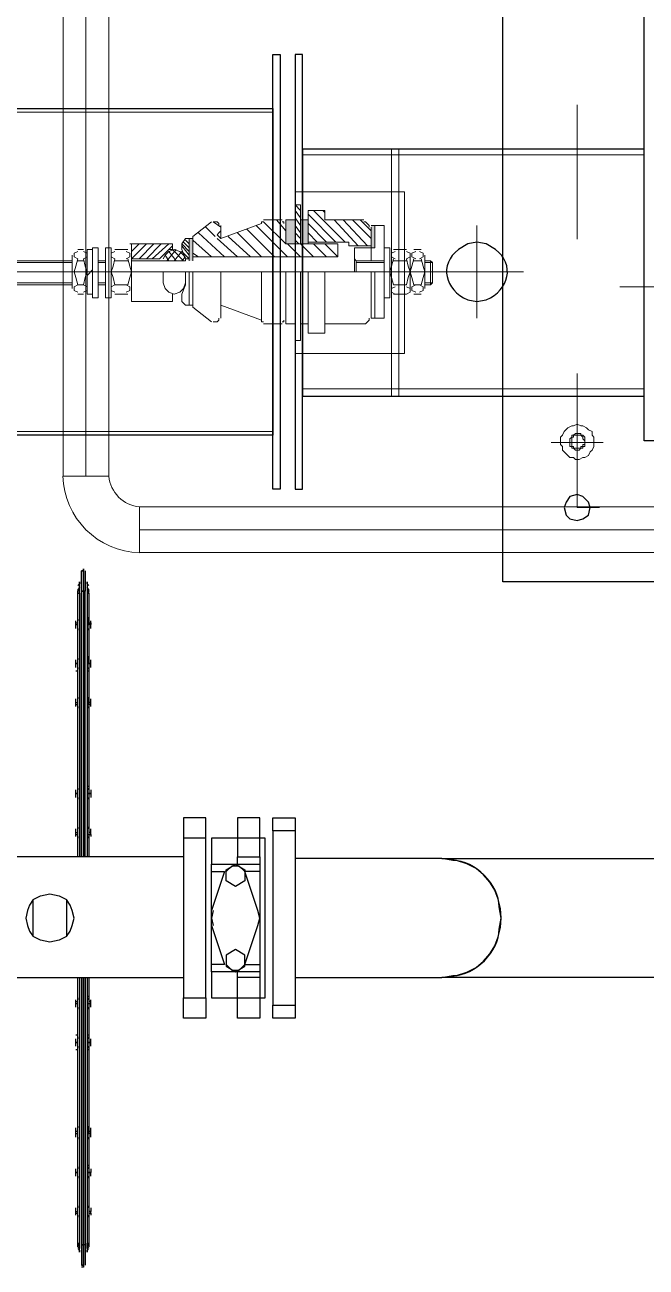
# Model space of a CAD drawing. Header units: metres. Extents: x 529718 to 530598, y 2673304 to 2673482.
# Drawn here: x 530182.734 to 530183.197, y 2673371.844 to 2673372.769 of the extents above; entities that cross this region are included whole.
import ezdxf

# ---------------------------------------------------------------- set-up
doc = ezdxf.new("R2010")
doc.units = ezdxf.units.M
doc.linetypes.add('CENTER2', pattern=[1.125, 0.75, -0.125, 0.125, -0.125])
doc.linetypes.add('PDF_IMPORT', pattern=[1, 0.8, -0.2])
doc.layers.add('IDT', color=7, linetype='Continuous')

# ---------------------------------------------------------------- blocks, each defined once
blk = doc.blocks.new('IDT')
at = {"layer": 'IDT', "transparency": 33554559}
for points in [[(16.62838, 14.05317), (16.63114, 14.05317), (16.63114, 14.06977), (16.62838, 14.06977)], [(16.49283, 14.04349), (16.49559, 14.04349), (16.49559, 14.06009), (16.49283, 14.06009)], [(16.54262, 14.03934), (16.54815, 14.03934), (16.54815, 14.05732), (16.54262, 14.05732)], [(16.5523, 14.03934), (16.55922, 14.03934), (16.55922, 14.05732), (16.5523, 14.05732)]]:
    blk.add_hatch(color=0, dxfattribs=at).paths.add_polyline_path(points)
at = {"layer": 'IDT', "color": 0, "lineweight": 25}
for p, q in [((16.7086, 14.80284), (16.7086, 14.81805)), ((16.70998, 14.80284), (16.70998, 14.81944)), ((16.70998, 14.81944), (16.70998, 14.80284)), ((16.70998, 14.81944), (16.71137, 14.81944)), ((16.71137, 14.81805), (16.70998, 14.81805)), ((16.70998, 14.81805), (16.71137, 14.81805)), ((16.71137, 14.80284), (16.71137, 14.81805)), ((16.70722, 14.80699), (16.70583, 14.8056)), ((16.70583, 14.80422), (16.70722, 14.8056)), ((16.70722, 14.80422), (16.70722, 14.80837)), ((16.70722, 14.80837), (16.70722, 14.80699)), ((16.70722, 14.8056), (16.70722, 14.80145)), ((16.71275, 14.80699), (16.71275, 14.80837)), ((16.71275, 14.80837), (16.71275, 14.80422)), ((16.71413, 14.8056), (16.71275, 14.80699)), ((16.71275, 14.80145), (16.71275, 14.8056)), ((16.71275, 14.8056), (16.71413, 14.80422)), ((16.70583, 14.80145), (16.70722, 14.80422)), ((16.70583, 14.80284), (16.70583, 14.80422)), ((16.70583, 14.80145), (16.70583, 14.80284)), ((16.70583, 14.60366), (16.70583, 14.80145)), ((16.70722, 14.80145), (16.70583, 14.80145)), ((16.70722, 14.60366), (16.70722, 14.80145)), ((16.7086, 14.60366), (16.7086, 14.80284)), ((16.7086, 14.80284), (16.70998, 14.80284)), ((16.71137, 14.80284), (16.70998, 14.80284)), ((16.70998, 14.80284), (16.71137, 14.80284)), ((16.70998, 14.80284), (16.70998, 14.60366)), ((16.70998, 14.60366), (16.70998, 14.80284)), ((16.71137, 14.60366), (16.71137, 14.80284)), ((16.71275, 14.80422), (16.71413, 14.80145)), ((16.71413, 14.80145), (16.71275, 14.80145)), ((16.71275, 14.60366), (16.71275, 14.80145)), ((16.71413, 14.80422), (16.71413, 14.80284)), ((16.71413, 14.80284), (16.71413, 14.80145)), ((16.71413, 14.80145), (16.71413, 14.60366)), ((16.70445, 14.77932), (16.70445, 14.78071)), ((16.70583, 14.77932), (16.70445, 14.77932)), ((16.70445, 14.77932), (16.70445, 14.77794)), ((16.70445, 14.77518), (16.70445, 14.77794)), ((16.70445, 14.77794), (16.70583, 14.77794)), ((16.70583, 14.77932), (16.70583, 14.78347)), ((16.70583, 14.78209), (16.70583, 14.78071)), ((16.70583, 14.77794), (16.70583, 14.77932)), ((16.70583, 14.77379), (16.70583, 14.77794)), ((16.71413, 14.78347), (16.71413, 14.77932)), ((16.71413, 14.78071), (16.71413, 14.78209)), ((16.71413, 14.77932), (16.71413, 14.77794)), ((16.71552, 14.77932), (16.71413, 14.77932)), ((16.71413, 14.77794), (16.71413, 14.77379)), ((16.71552, 14.77794), (16.71413, 14.77794)), ((16.71552, 14.78071), (16.71552, 14.77932)), ((16.71552, 14.77932), (16.71552, 14.77794)), ((16.71552, 14.77794), (16.71552, 14.77518)), ((16.70583, 14.77518), (16.70583, 14.77379)), ((16.71413, 14.77379), (16.71413, 14.77518)), ((16.70445, 14.75166), (16.70445, 14.7489)), ((16.70583, 14.7489), (16.70583, 14.75304)), ((16.70583, 14.75304), (16.70583, 14.75166)), ((16.71413, 14.75166), (16.71413, 14.75304)), ((16.71413, 14.75304), (16.71413, 14.7489)), ((16.71552, 14.75166), (16.71552, 14.7489)), ((16.70445, 14.74613), (16.70445, 14.7489)), ((16.70445, 14.7489), (16.70583, 14.7489)), ((16.70583, 14.7489), (16.70445, 14.7489)), ((16.70445, 14.7489), (16.70583, 14.7489)), ((16.70583, 14.7489), (16.70722, 14.7489)), ((16.70722, 14.7489), (16.70583, 14.7489)), ((16.70583, 14.74336), (16.70583, 14.7489)), ((16.70583, 14.74613), (16.70583, 14.74475)), ((16.70722, 14.74336), (16.70583, 14.74336)), ((16.71413, 14.7489), (16.71413, 14.74336)), ((16.71552, 14.7489), (16.71413, 14.7489)), ((16.71413, 14.7489), (16.71552, 14.7489)), ((16.71413, 14.74475), (16.71413, 14.74613)), ((16.71552, 14.7489), (16.71552, 14.74613)), ((16.70445, 14.72262), (16.70445, 14.71985)), ((16.70583, 14.71985), (16.70583, 14.724)), ((16.70583, 14.724), (16.70583, 14.72262)), ((16.71413, 14.72262), (16.71413, 14.724)), ((16.71413, 14.724), (16.71413, 14.71847)), ((16.71552, 14.72262), (16.71552, 14.71985)), ((16.70445, 14.71985), (16.70583, 14.71985)), ((16.70445, 14.71985), (16.70445, 14.71847)), ((16.70445, 14.71847), (16.70583, 14.71847)), ((16.70445, 14.71847), (16.70445, 14.7157)), ((16.70722, 14.71985), (16.70583, 14.71985)), ((16.70583, 14.71985), (16.70583, 14.71847)), ((16.70583, 14.71847), (16.70583, 14.71432)), ((16.70583, 14.71432), (16.70583, 14.7157)), ((16.71552, 14.71985), (16.71413, 14.71985)), ((16.71413, 14.71847), (16.71413, 14.71432)), ((16.71413, 14.71847), (16.71552, 14.71847)), ((16.71413, 14.71432), (16.71413, 14.7157)), ((16.71552, 14.71985), (16.71552, 14.71847)), ((16.71552, 14.71847), (16.71552, 14.7157)), ((16.70583, 14.65761), (16.70722, 14.65761)), ((16.71413, 14.65761), (16.71552, 14.65761)), ((16.70445, 14.65484), (16.70445, 14.65207)), ((16.70445, 14.65207), (16.70583, 14.65207)), ((16.70583, 14.65207), (16.70445, 14.65207)), ((16.70445, 14.65207), (16.70445, 14.64931)), ((16.70583, 14.65207), (16.70583, 14.65622)), ((16.70583, 14.65622), (16.70583, 14.65484)), ((16.70583, 14.64793), (16.70583, 14.65207)), ((16.70583, 14.65207), (16.70722, 14.65207)), ((16.70722, 14.65207), (16.70583, 14.65207)), ((16.70583, 14.64931), (16.70583, 14.64793)), ((16.71413, 14.65484), (16.71413, 14.65622)), ((16.71413, 14.65622), (16.71413, 14.64793)), ((16.71552, 14.65207), (16.71413, 14.65207)), ((16.71413, 14.65207), (16.71552, 14.65207)), ((16.71552, 14.65207), (16.71413, 14.65207)), ((16.71413, 14.64793), (16.71413, 14.64931)), ((16.71552, 14.65484), (16.71552, 14.65207)), ((16.71552, 14.65207), (16.71552, 14.64931)), ((16.70583, 14.64654), (16.70722, 14.64654)), ((16.71413, 14.64654), (16.71552, 14.64654)), ((16.5523, 14.63409), (16.5689, 14.63409)), ((16.5523, 14.62441), (16.5523, 14.63409)), ((16.5689, 14.63409), (16.5689, 14.62441)), ((16.57858, 14.61888), (16.57858, 14.63409)), ((16.57858, 14.63409), (16.59518, 14.63409)), ((16.59518, 14.63409), (16.59518, 14.61888)), ((16.6187, 14.63409), (16.63529, 14.63409)), ((16.6187, 14.61888), (16.6187, 14.63409)), ((16.63529, 14.63409), (16.63529, 14.61888)), ((16.5689, 14.62441), (16.5523, 14.62441)), ((16.5523, 14.4944), (16.5523, 14.62441)), ((16.5689, 14.4944), (16.5689, 14.62441)), ((16.70445, 14.62579), (16.70445, 14.62303)), ((16.70583, 14.62303), (16.70445, 14.62303)), ((16.70445, 14.62303), (16.70445, 14.62165)), ((16.70445, 14.62165), (16.70583, 14.62165)), ((16.70445, 14.62165), (16.70445, 14.62026)), ((16.70583, 14.62303), (16.70583, 14.62718)), ((16.70583, 14.62718), (16.70583, 14.62579)), ((16.70722, 14.62303), (16.70583, 14.62303)), ((16.70583, 14.62165), (16.70583, 14.62303)), ((16.70583, 14.6175), (16.70583, 14.62165)), ((16.70583, 14.62026), (16.70583, 14.61888)), ((16.71413, 14.62579), (16.71413, 14.62718)), ((16.71413, 14.62718), (16.71413, 14.62303)), ((16.71413, 14.62303), (16.71413, 14.62165)), ((16.71552, 14.62303), (16.71413, 14.62303)), ((16.71413, 14.62165), (16.71413, 14.6175)), ((16.71552, 14.62165), (16.71413, 14.62165)), ((16.71413, 14.61888), (16.71413, 14.62026)), ((16.71552, 14.62579), (16.71552, 14.62303)), ((16.71552, 14.62303), (16.71552, 14.62165)), ((16.71552, 14.62165), (16.71552, 14.62026)), ((16.57858, 14.61888), (16.57443, 14.61888)), ((16.57443, 14.61888), (16.57443, 14.49993)), ((16.57858, 14.60366), (16.57858, 14.61888)), ((16.59518, 14.61888), (16.57858, 14.61888)), ((16.61455, 14.61888), (16.59518, 14.61888)), ((16.59518, 14.61888), (16.59518, 14.60366)), ((16.61455, 14.59951), (16.61455, 14.61888)), ((16.63529, 14.61888), (16.6187, 14.61888)), ((16.6187, 14.61888), (16.6187, 14.49993)), ((16.63529, 14.49993), (16.63529, 14.61888)), ((16.70722, 14.6175), (16.70583, 14.6175)), ((16.25769, 14.60366), (16.44304, 14.60366)), ((16.44304, 14.60366), (16.43197, 14.60228)), ((16.44304, 14.60366), (16.43474, 14.60228)), ((16.5523, 14.60366), (16.44304, 14.60366)), ((16.57858, 14.59951), (16.57858, 14.60366)), ((16.57858, 14.60366), (16.59518, 14.60366)), ((16.59518, 14.60366), (16.59518, 14.59951)), ((17.21622, 14.60366), (16.63529, 14.60366)), ((16.57858, 14.59398), (16.57858, 14.59951)), ((16.57858, 14.59951), (16.61455, 14.59951)), ((16.57858, 14.5594), (16.57858, 14.59398)), ((16.58965, 14.59398), (16.57858, 14.59398)), ((16.58965, 14.59398), (16.57997, 14.56494)), ((16.59656, 14.59951), (16.58965, 14.59537)), ((16.5938, 14.59813), (16.58965, 14.59398)), ((16.58965, 14.59537), (16.58965, 14.58707)), ((16.59933, 14.59813), (16.5938, 14.59813)), ((16.60348, 14.59537), (16.59656, 14.59951)), ((16.60348, 14.59398), (16.59933, 14.59813)), ((16.60348, 14.58707), (16.60348, 14.59537)), ((16.61455, 14.56494), (16.60486, 14.59398)), ((16.60486, 14.59398), (16.61455, 14.59398)), ((16.61455, 14.59951), (16.61455, 14.59398)), ((16.61455, 14.59398), (16.61455, 14.5594)), ((16.58965, 14.58707), (16.59656, 14.58292)), ((16.59656, 14.58292), (16.60348, 14.58707)), ((16.72243, 14.57324), (16.72796, 14.576)), ((16.72796, 14.576), (16.73488, 14.57738)), ((16.73488, 14.57738), (16.7418, 14.576)), ((16.7418, 14.576), (16.74733, 14.57324)), ((16.40016, 14.5677), (16.39877, 14.5594)), ((16.57997, 14.56494), (16.57858, 14.5594)), ((16.61455, 14.5594), (16.61316, 14.56494)), ((16.71828, 14.56494), (16.7169, 14.5594)), ((16.71967, 14.56909), (16.71828, 14.56494)), ((16.72243, 14.57324), (16.71967, 14.56909)), ((16.72243, 14.54557), (16.72243, 14.57324)), ((16.74733, 14.57324), (16.74733, 14.54557)), ((16.75009, 14.56909), (16.74733, 14.57324)), ((16.75148, 14.56494), (16.75009, 14.56909)), ((16.75286, 14.5594), (16.75148, 14.56494)), ((16.39877, 14.5594), (16.40016, 14.5511)), ((16.57858, 14.52482), (16.57858, 14.5594)), ((16.57858, 14.5594), (16.57997, 14.55387)), ((16.61316, 14.55387), (16.61455, 14.5594)), ((16.61455, 14.5594), (16.61455, 14.52482)), ((16.7169, 14.5594), (16.71828, 14.55387)), ((16.75148, 14.55387), (16.75286, 14.5594)), ((16.57997, 14.55387), (16.58965, 14.52482)), ((16.60486, 14.52482), (16.61455, 14.55387)), ((16.71828, 14.55387), (16.71967, 14.54972)), ((16.71967, 14.54972), (16.72243, 14.54557)), ((16.74733, 14.54557), (16.75009, 14.54972)), ((16.75009, 14.54972), (16.75148, 14.55387)), ((16.72796, 14.54281), (16.72243, 14.54557)), ((16.73488, 14.54142), (16.72796, 14.54281)), ((16.7418, 14.54281), (16.73488, 14.54142)), ((16.74733, 14.54557), (16.7418, 14.54281)), ((16.58965, 14.53174), (16.59656, 14.53589)), ((16.58965, 14.52344), (16.58965, 14.53174)), ((16.59656, 14.53589), (16.60348, 14.53174)), ((16.60348, 14.53174), (16.60348, 14.52344)), ((16.57858, 14.51929), (16.57858, 14.52482)), ((16.57858, 14.52482), (16.58965, 14.52482)), ((16.61455, 14.51929), (16.57858, 14.51929)), ((16.57858, 14.51376), (16.57858, 14.51929)), ((16.58965, 14.52482), (16.5938, 14.52068)), ((16.59656, 14.51929), (16.58965, 14.52344)), ((16.5938, 14.52068), (16.59933, 14.52068)), ((16.59518, 14.51929), (16.59518, 14.51376)), ((16.60348, 14.52344), (16.59656, 14.51929)), ((16.59933, 14.52068), (16.60348, 14.52482)), ((16.61455, 14.52482), (16.60486, 14.52482)), ((16.61455, 14.52482), (16.61455, 14.51929)), ((16.61455, 14.49993), (16.61455, 14.51929)), ((16.35313, 14.51514), (16.28259, 14.51514)), ((16.44304, 14.51514), (16.35313, 14.51514)), ((16.41537, 14.51514), (16.35313, 14.51514)), ((16.43197, 14.51653), (16.44304, 14.51514)), ((16.43474, 14.51653), (16.44304, 14.51514)), ((16.44304, 14.51514), (16.5523, 14.51514)), ((16.59518, 14.51376), (16.57858, 14.51376)), ((16.57858, 14.51376), (16.57858, 14.49993)), ((16.59518, 14.49993), (16.59518, 14.51376)), ((16.63529, 14.51376), (17.21622, 14.51376)), ((16.70583, 14.31735), (16.70583, 14.51376)), ((16.70722, 14.31735), (16.70722, 14.51376)), ((16.7086, 14.51376), (16.7086, 14.31597)), ((16.70998, 14.31597), (16.70998, 14.51376)), ((16.70998, 14.51376), (16.70998, 14.31597)), ((16.71137, 14.51376), (16.71137, 14.31597)), ((16.71275, 14.31735), (16.71275, 14.51376)), ((16.71413, 14.51376), (16.71413, 14.31735)), ((16.57443, 14.49993), (16.57858, 14.49993)), ((16.57858, 14.49993), (16.59518, 14.49993)), ((16.57858, 14.49993), (16.57858, 14.48471)), ((16.59518, 14.48471), (16.59518, 14.49993)), ((16.59518, 14.49993), (16.61455, 14.49993)), ((16.6187, 14.49993), (16.63529, 14.49993)), ((16.6187, 14.49993), (16.6187, 14.48471)), ((16.63529, 14.48471), (16.63529, 14.49993)), ((16.70583, 14.49716), (16.70583, 14.50131)), ((16.70583, 14.49993), (16.70583, 14.49855)), ((16.71413, 14.50131), (16.71413, 14.49578)), ((16.71413, 14.49855), (16.71413, 14.49993)), ((16.5523, 14.4944), (16.5689, 14.4944)), ((16.5523, 14.48471), (16.5523, 14.4944)), ((16.5689, 14.4944), (16.5689, 14.48471)), ((16.70445, 14.49716), (16.70445, 14.49855)), ((16.70583, 14.49716), (16.70445, 14.49716)), ((16.70445, 14.49716), (16.70445, 14.49578)), ((16.70445, 14.49578), (16.70583, 14.49578)), ((16.70445, 14.49578), (16.70445, 14.49301)), ((16.70722, 14.49716), (16.70583, 14.49716)), ((16.70583, 14.49578), (16.70583, 14.49716)), ((16.70583, 14.49163), (16.70583, 14.49578)), ((16.70583, 14.49301), (16.70583, 14.49163)), ((16.70722, 14.49163), (16.70583, 14.49163)), ((16.71552, 14.49716), (16.71413, 14.49716)), ((16.71413, 14.49578), (16.71413, 14.49163)), ((16.71552, 14.49578), (16.71413, 14.49578)), ((16.71413, 14.49163), (16.71413, 14.49301)), ((16.71552, 14.49855), (16.71552, 14.49716)), ((16.71552, 14.49716), (16.71552, 14.49578)), ((16.71552, 14.49578), (16.71552, 14.49301)), ((16.5689, 14.48471), (16.5523, 14.48471)), ((16.57858, 14.48471), (16.59518, 14.48471)), ((16.6187, 14.48471), (16.63529, 14.48471)), ((16.70445, 14.46673), (16.70445, 14.4695)), ((16.70445, 14.46397), (16.70445, 14.46673)), ((16.70445, 14.46673), (16.70583, 14.46673)), ((16.70583, 14.46673), (16.70445, 14.46673)), ((16.70583, 14.46673), (16.70583, 14.47088)), ((16.70583, 14.47088), (16.70583, 14.4695)), ((16.70583, 14.46673), (16.70722, 14.46673)), ((16.70722, 14.46673), (16.70583, 14.46673)), ((16.70583, 14.4612), (16.70583, 14.46673)), ((16.70583, 14.46397), (16.70583, 14.46258)), ((16.71413, 14.4695), (16.71413, 14.47088)), ((16.71413, 14.47088), (16.71413, 14.46673)), ((16.71413, 14.46673), (16.71413, 14.4612)), ((16.71552, 14.46673), (16.71413, 14.46673)), ((16.71413, 14.46673), (16.71552, 14.46673)), ((16.71413, 14.46258), (16.71413, 14.46397)), ((16.71552, 14.4695), (16.71552, 14.46673)), ((16.71552, 14.46673), (16.71552, 14.46397)), ((16.70722, 14.4612), (16.70583, 14.4612)), ((16.70445, 14.40172), (16.70445, 14.40034)), ((16.70445, 14.40034), (16.70583, 14.40034)), ((16.70445, 14.40034), (16.70445, 14.39896)), ((16.70445, 14.39896), (16.70583, 14.39896)), ((16.70445, 14.39896), (16.70445, 14.39619)), ((16.70583, 14.40034), (16.70583, 14.40449)), ((16.70583, 14.40311), (16.70583, 14.40172)), ((16.70722, 14.40034), (16.70583, 14.40034)), ((16.70583, 14.40034), (16.70583, 14.39481)), ((16.71413, 14.40449), (16.71413, 14.40034)), ((16.71413, 14.40172), (16.71413, 14.40311)), ((16.71413, 14.40034), (16.71413, 14.39481)), ((16.71552, 14.40034), (16.71413, 14.40034)), ((16.71552, 14.39896), (16.71413, 14.39896)), ((16.71552, 14.40172), (16.71552, 14.40034)), ((16.71552, 14.40034), (16.71552, 14.39896)), ((16.71552, 14.39896), (16.71552, 14.39619)), ((16.70583, 14.39481), (16.70583, 14.39619)), ((16.71413, 14.39481), (16.71413, 14.39619)), ((16.70445, 14.37268), (16.70445, 14.36991)), ((16.70583, 14.37544), (16.70722, 14.37544)), ((16.70583, 14.36991), (16.70583, 14.37406)), ((16.70583, 14.37406), (16.70583, 14.37268)), ((16.71413, 14.37544), (16.71552, 14.37544)), ((16.71413, 14.37268), (16.71413, 14.37406)), ((16.71413, 14.37406), (16.71413, 14.36991)), ((16.71552, 14.37268), (16.71552, 14.36991)), ((16.70445, 14.36991), (16.70445, 14.36715)), ((16.70583, 14.36991), (16.70445, 14.36991)), ((16.70445, 14.36991), (16.70583, 14.36991)), ((16.70722, 14.36991), (16.70583, 14.36991)), ((16.70583, 14.36991), (16.70583, 14.36438)), ((16.70583, 14.36715), (16.70583, 14.36576)), ((16.71413, 14.36991), (16.71413, 14.36438)), ((16.71552, 14.36991), (16.71413, 14.36991)), ((16.71413, 14.36991), (16.71552, 14.36991)), ((16.71413, 14.36576), (16.71413, 14.36715)), ((16.71552, 14.36991), (16.71552, 14.36715)), ((16.70445, 14.34363), (16.70445, 14.34087)), ((16.70583, 14.34087), (16.70583, 14.34502)), ((16.70583, 14.34502), (16.70583, 14.34363)), ((16.71413, 14.34363), (16.71413, 14.34502)), ((16.71413, 14.34502), (16.71413, 14.34087)), ((16.71552, 14.34363), (16.71552, 14.34087)), ((16.70445, 14.33948), (16.70445, 14.34087)), ((16.70445, 14.34087), (16.70583, 14.34087)), ((16.70583, 14.33948), (16.70445, 14.33948)), ((16.70445, 14.33948), (16.70445, 14.3381)), ((16.70722, 14.34087), (16.70583, 14.34087)), ((16.70583, 14.34087), (16.70583, 14.33948)), ((16.70583, 14.33948), (16.70583, 14.33533)), ((16.70583, 14.3381), (16.70583, 14.33672)), ((16.71413, 14.34087), (16.71413, 14.33948)), ((16.71552, 14.34087), (16.71413, 14.34087)), ((16.71413, 14.33948), (16.71413, 14.33533)), ((16.71552, 14.33948), (16.71413, 14.33948)), ((16.71413, 14.33672), (16.71413, 14.3381)), ((16.71552, 14.34087), (16.71552, 14.33948)), ((16.71552, 14.33948), (16.71552, 14.3381)), ((16.70722, 14.31735), (16.70583, 14.31735)), ((16.70583, 14.31735), (16.70583, 14.31597)), ((16.70722, 14.3132), (16.70583, 14.31597)), ((16.70583, 14.31597), (16.70583, 14.31459)), ((16.70722, 14.3132), (16.70722, 14.31735)), ((16.7086, 14.31597), (16.70998, 14.31597)), ((16.7086, 14.30075), (16.7086, 14.31597)), ((16.70998, 14.31597), (16.71137, 14.31597)), ((16.71137, 14.31597), (16.70998, 14.31597)), ((16.70998, 14.31597), (16.70998, 14.29937)), ((16.70998, 14.29937), (16.70998, 14.31597)), ((16.71137, 14.31597), (16.71137, 14.30075)), ((16.71413, 14.31735), (16.71275, 14.31735)), ((16.71275, 14.31735), (16.71275, 14.3132)), ((16.71413, 14.31597), (16.71275, 14.3132)), ((16.71413, 14.31735), (16.71413, 14.31597)), ((16.71413, 14.31459), (16.71413, 14.31597)), ((15.27012, 14.30905), (16.39739, 14.30905)), ((16.39739, 14.30905), (16.39739, 9.66028)), ((16.70583, 14.31459), (16.70722, 14.3132)), ((16.70583, 14.31182), (16.70722, 14.31044)), ((16.70722, 14.30905), (16.70722, 14.3132)), ((16.70722, 14.31044), (16.70722, 14.30905)), ((16.71275, 14.3132), (16.71413, 14.31459)), ((16.71275, 14.3132), (16.71275, 14.30905)), ((16.71275, 14.31044), (16.71413, 14.31182)), ((16.71275, 14.30905), (16.71275, 14.31044)), ((16.71137, 14.30075), (16.70998, 14.30075)), ((16.70998, 14.30075), (16.71137, 14.30075)), ((16.33792, 14.26203), (16.33377, 14.25926)), ((16.34207, 14.26341), (16.33792, 14.26203)), ((16.3476, 14.26203), (16.34207, 14.26341)), ((16.35036, 14.25926), (16.3476, 14.26203)), ((16.33377, 14.25926), (16.33238, 14.25373)), ((16.33238, 14.25373), (16.33377, 14.24958)), ((16.35175, 14.25373), (16.35036, 14.25926)), ((16.35036, 14.24958), (16.35175, 14.25373)), ((16.33377, 14.24958), (16.33792, 14.24543)), ((16.33792, 14.24543), (16.34207, 14.24405)), ((16.34207, 14.24405), (16.3476, 14.24543)), ((16.3476, 14.24543), (16.35036, 14.24958)), ((16.5523, 14.2399), (16.54677, 14.2399)), ((16.54677, 14.2399), (16.54677, 13.91624)), ((16.5523, 13.91624), (16.5523, 14.2399)), ((16.56337, 13.91624), (16.56337, 14.2399)), ((16.56337, 14.2399), (16.5689, 14.2399)), ((16.5689, 14.2399), (16.5689, 13.91624)), ((15.36418, 14.20393), (16.29227, 14.20393)), ((16.29227, 14.20393), (16.29227, 9.7654)), ((16.5689, 13.95635), (16.5689, 14.19978)), ((16.5689, 14.19978), (16.8234, 14.19978)), ((16.54677, 14.17074), (16.29227, 14.17074)), ((16.29227, 14.17074), (16.29227, 13.98678)), ((16.54677, 13.98678), (16.54677, 14.17074)), ((16.41676, 14.1002), (16.40984, 14.09881)), ((16.42367, 14.09881), (16.41676, 14.1002)), ((16.40292, 14.06147), (16.40984, 14.05732)), ((16.40984, 14.05732), (16.41676, 14.05594)), ((16.41676, 14.05594), (16.42367, 14.05732)), ((16.42367, 14.05732), (16.43059, 14.06147)), ((16.29227, 13.98678), (16.54677, 13.98678)), ((16.8234, 13.95635), (16.5689, 13.95635)), ((16.54677, 13.91624), (16.5523, 13.91624)), ((16.5689, 13.91624), (16.56337, 13.91624))]:
    blk.add_line(p, q, dxfattribs=at)
at = {"layer": 'IDT', "color": 0, "lineweight": 0}
for p, q in [((16.66803, 14.28718), (15.83538, 14.28718)), ((16.66803, 14.28718), (15.83538, 14.28718)), ((16.66803, 14.28728), (16.66803, 14.25308)), ((16.66803, 14.28728), (16.66803, 14.25308)), ((16.66803, 14.25318), (15.02803, 14.25318)), ((16.66803, 14.25318), (15.02803, 14.25318)), ((16.69093, 14.23018), (16.72513, 14.23018)), ((16.69093, 14.23018), (16.72513, 14.23018)), ((16.69103, 13.13762), (16.69103, 14.23018)), ((16.69103, 13.13762), (16.69103, 14.23018)), ((16.72503, 10.36062), (16.72503, 14.23018)), ((16.72503, 10.36062), (16.72503, 14.23018))]:
    blk.add_line(p, q, dxfattribs=at)
at = {"layer": 'IDT', "color": 0, "linetype": 'CENTER2', "lineweight": 0, "ltscale": 500}
for p, q in [((16.66803, 14.27018), (15.83548, 14.27018)), ((16.66803, 14.27018), (15.83548, 14.27018)), ((16.70803, 10.36062), (16.70803, 14.23018)), ((16.70803, 10.36062), (16.70803, 14.23018))]:
    blk.add_line(p, q, dxfattribs=at)
at = {"layer": 'IDT', "color": 0, "linetype": 'PDF_IMPORT', "lineweight": 13, "ltscale": 0.113333}
for p, q in [((15.32545, 14.25373), (16.34207, 14.25373)), ((16.34207, 14.25373), (16.34207, 9.71561))]:
    blk.add_line(p, q, dxfattribs=at)
at = {"layer": 'IDT', "color": 0, "lineweight": 13}
for p, q in [((16.33377, 14.215), (16.33238, 14.21223)), ((16.33653, 14.21638), (16.33377, 14.215)), ((16.33792, 14.21638), (16.33653, 14.21638)), ((16.34068, 14.21777), (16.33792, 14.21638)), ((16.34345, 14.21777), (16.34068, 14.21777)), ((16.34483, 14.21638), (16.34345, 14.21777)), ((16.3476, 14.21638), (16.34483, 14.21638)), ((16.35313, 14.21085), (16.3476, 14.21638)), ((16.36143, 14.20532), (16.3227, 14.20532)), ((16.331, 14.21085), (16.32962, 14.20808)), ((16.32962, 14.20808), (16.32962, 14.20117)), ((16.33238, 14.21223), (16.331, 14.21085)), ((16.33792, 14.20808), (16.33653, 14.20808)), ((16.33653, 14.20808), (16.33653, 14.20117)), ((16.33792, 14.2067), (16.33653, 14.2067)), ((16.33653, 14.2067), (16.33653, 14.20393)), ((16.33653, 14.20393), (16.33792, 14.20255)), ((16.3393, 14.20947), (16.33792, 14.20947)), ((16.33792, 14.20947), (16.33792, 14.20808)), ((16.3393, 14.20808), (16.33792, 14.20808)), ((16.33792, 14.20808), (16.33792, 14.2067)), ((16.34068, 14.21085), (16.3393, 14.20947)), ((16.34483, 14.20947), (16.3393, 14.20947)), ((16.3393, 14.20947), (16.3393, 14.20808)), ((16.34345, 14.21085), (16.34068, 14.21085)), ((16.34483, 14.20947), (16.34345, 14.21085)), ((16.34621, 14.20947), (16.34483, 14.20947)), ((16.34483, 14.20808), (16.34483, 14.20947)), ((16.34621, 14.20808), (16.34483, 14.20808)), ((16.34621, 14.20808), (16.34621, 14.20947)), ((16.3476, 14.20808), (16.34621, 14.20808)), ((16.34621, 14.20117), (16.34621, 14.20808)), ((16.3476, 14.20255), (16.3476, 14.20808)), ((16.35313, 14.20808), (16.35313, 14.21085)), ((16.35451, 14.2067), (16.35313, 14.20808)), ((16.35451, 14.20117), (16.35451, 14.2067)), ((16.32962, 14.20117), (16.331, 14.19978)), ((16.331, 14.19978), (16.331, 14.19702)), ((16.331, 14.19702), (16.33377, 14.19564)), ((16.33377, 14.19564), (16.33515, 14.19425)), ((16.33653, 14.20117), (16.33792, 14.19978)), ((16.33792, 14.20255), (16.33792, 14.20117)), ((16.33792, 14.20117), (16.3393, 14.19978)), ((16.33792, 14.19978), (16.3393, 14.19978)), ((16.3393, 14.19978), (16.3393, 14.1984)), ((16.3393, 14.19978), (16.34207, 14.19978)), ((16.3393, 14.1984), (16.34207, 14.1984)), ((16.34207, 14.19978), (16.34483, 14.19978)), ((16.34207, 14.1984), (16.34345, 14.1984)), ((16.34345, 14.1984), (16.34483, 14.19978)), ((16.34483, 14.19978), (16.34483, 14.20117)), ((16.34483, 14.20117), (16.34621, 14.20117)), ((16.34483, 14.19978), (16.34621, 14.19978)), ((16.34621, 14.20117), (16.3476, 14.20255)), ((16.34621, 14.19978), (16.34621, 14.20117)), ((16.34898, 14.19425), (16.35175, 14.19702)), ((16.35175, 14.19702), (16.35313, 14.19978)), ((16.35313, 14.19978), (16.35451, 14.20117)), ((16.5689, 13.95912), (16.5689, 14.19702)), ((16.5689, 14.19702), (16.82064, 14.19702)), ((16.33515, 14.19425), (16.33792, 14.19287)), ((16.33792, 14.19287), (16.3393, 14.19287)), ((16.3393, 14.19287), (16.34207, 14.19149)), ((16.34207, 14.19149), (16.34483, 14.19287)), ((16.34483, 14.19287), (16.34621, 14.19287)), ((16.34621, 14.19287), (16.34898, 14.19425)), ((16.47485, 13.98678), (16.47485, 14.17074)), ((16.48038, 13.98678), (16.48038, 14.17074)), ((16.54677, 14.16521), (16.29227, 14.16521)), ((16.29227, 14.16521), (16.29227, 13.99093)), ((16.54677, 13.99093), (16.54677, 14.16521)), ((16.41676, 14.11265), (16.41676, 14.04349)), ((15.90084, 14.08913), (16.31025, 14.08913)), ((16.38218, 14.07807), (16.45133, 14.07807)), ((16.29227, 13.99093), (16.54677, 13.99093)), ((16.82064, 13.95912), (16.5689, 13.95912))]:
    blk.add_line(p, q, dxfattribs=at)
at = {"layer": 'IDT', "color": 0, "lineweight": 20}
for p, q in [((16.4707, 14.01859), (16.4707, 14.13893)), ((16.4707, 14.13893), (16.54677, 14.13893)), ((16.54677, 14.01859), (16.54677, 14.13893)), ((16.54677, 14.13893), (16.5523, 14.13893)), ((16.5523, 14.13893), (16.5523, 14.01859)), ((16.54677, 14.01859), (16.4707, 14.01859)), ((16.5523, 14.01859), (16.54677, 14.01859))]:
    blk.add_line(p, q, dxfattribs=at)
at = {"layer": 'IDT', "color": 0, "lineweight": 15}
for p, q in [((16.53156, 14.12371), (16.53017, 14.12371)), ((16.53017, 14.12371), (16.53017, 14.12233)), ((16.53017, 14.12233), (16.53017, 14.07807)), ((16.54124, 14.12371), (16.53156, 14.12371)), ((16.54262, 14.12371), (16.54124, 14.12371)), ((16.54262, 14.12233), (16.54262, 14.12371)), ((16.54262, 14.07807), (16.54262, 14.12233)), ((16.54815, 14.07807), (16.54815, 14.12924)), ((16.54815, 14.12924), (16.5523, 14.12924)), ((16.5523, 14.12924), (16.5523, 14.07807)), ((16.48591, 14.04349), (16.48591, 14.11265)), ((16.48591, 14.11265), (16.49283, 14.11265)), ((16.49283, 14.11265), (16.49559, 14.11265)), ((16.49283, 14.11265), (16.49283, 14.07807)), ((16.49559, 14.11265), (16.49559, 14.07807)), ((16.49974, 14.1168), (16.49698, 14.11403)), ((16.49698, 14.11403), (16.49698, 14.11265)), ((16.50113, 14.1168), (16.49974, 14.1168)), ((16.52879, 14.1168), (16.50113, 14.1168)), ((16.53017, 14.1168), (16.52879, 14.1168)), ((16.53017, 14.11818), (16.53017, 14.1168)), ((16.54815, 14.1168), (16.54262, 14.1168)), ((16.54262, 14.1168), (16.54262, 14.07807)), ((16.5523, 14.1168), (16.55922, 14.1168)), ((16.55922, 14.1168), (16.55922, 14.11403)), ((16.55922, 14.11403), (16.55922, 14.07807)), ((16.56199, 14.11541), (16.5606, 14.11541)), ((16.5606, 14.11541), (16.5606, 14.11403)), ((16.56199, 14.1168), (16.57582, 14.1168)), ((16.5772, 14.11541), (16.57582, 14.11541)), ((16.5772, 14.11403), (16.5772, 14.11541)), ((16.60763, 14.10296), (16.5772, 14.11403)), ((16.5772, 14.11403), (16.5772, 14.07807)), ((16.60763, 14.11265), (16.60763, 14.07807)), ((16.6104, 14.11541), (16.60901, 14.11403)), ((16.60901, 14.11403), (16.60901, 14.11265)), ((16.61316, 14.11541), (16.6104, 14.11541)), ((16.62838, 14.10435), (16.61455, 14.11541)), ((16.62838, 14.07807), (16.62838, 14.10435)), ((16.63114, 14.10296), (16.62838, 14.10296)), ((16.62838, 14.10296), (16.62838, 14.07807)), ((16.63114, 14.07807), (16.63114, 14.10296)), ((16.63391, 14.10296), (16.63114, 14.10296)), ((16.63668, 14.1002), (16.63391, 14.10296)), ((16.45963, 14.09328), (16.45687, 14.0919)), ((16.45825, 14.09467), (16.46378, 14.09467)), ((16.46517, 14.0919), (16.4624, 14.09328)), ((16.46931, 14.09467), (16.46655, 14.09328)), ((16.46655, 14.09328), (16.46655, 14.09052)), ((16.479, 14.09467), (16.46931, 14.09467)), ((16.48038, 14.09328), (16.47761, 14.09467)), ((16.48038, 14.09052), (16.48038, 14.09328)), ((16.48591, 14.09743), (16.48176, 14.09743)), ((16.48176, 14.09743), (16.48176, 14.06009)), ((16.48591, 14.09743), (16.48591, 14.06009)), ((16.48591, 14.06009), (16.48591, 14.09743)), ((16.63391, 14.08775), (16.63668, 14.09467)), ((16.63806, 14.09328), (16.63529, 14.09052)), ((16.63668, 14.09467), (16.63668, 14.1002)), ((16.64221, 14.09467), (16.63806, 14.09328)), ((16.64636, 14.09328), (16.64221, 14.09467)), ((16.64359, 14.09467), (16.64359, 14.1002)), ((16.64359, 14.1002), (16.67402, 14.1002)), ((16.64912, 14.09052), (16.64636, 14.09328)), ((16.67402, 14.1002), (16.67402, 14.05732)), ((16.67817, 14.09328), (16.6754, 14.0919)), ((16.67679, 14.09467), (16.68647, 14.09467)), ((16.68924, 14.0919), (16.68647, 14.09328)), ((16.69339, 14.09743), (16.68924, 14.09743)), ((16.68924, 14.09743), (16.68924, 14.06009)), ((16.69339, 14.09743), (16.69339, 14.06009)), ((16.69339, 14.06009), (16.69339, 14.09743)), ((16.70307, 14.09743), (16.69892, 14.09743)), ((16.69892, 14.09743), (16.69892, 14.06009)), ((16.70307, 14.07668), (16.70307, 14.09743)), ((16.70307, 14.09743), (16.70307, 14.06009)), ((16.70722, 14.09467), (16.70307, 14.09467)), ((16.70722, 14.06147), (16.70722, 14.09467)), ((16.70998, 14.09328), (16.70722, 14.0919)), ((16.70998, 14.09467), (16.71413, 14.09467)), ((16.7169, 14.0919), (16.71413, 14.09328)), ((16.44995, 14.08637), (16.45133, 14.08775)), ((16.44995, 14.07115), (16.44995, 14.08637)), ((16.45133, 14.08775), (16.45133, 14.06977)), ((16.45133, 14.08775), (16.45548, 14.08775)), ((16.45548, 14.09052), (16.45548, 14.06562)), ((16.45687, 14.0919), (16.45687, 14.08913)), ((16.45687, 14.08913), (16.45963, 14.08775)), ((16.45825, 14.08775), (16.45687, 14.08222)), ((16.46378, 14.08775), (16.45825, 14.08775)), ((16.4624, 14.08775), (16.46517, 14.08913)), ((16.46517, 14.08222), (16.46378, 14.08775)), ((16.46517, 14.08913), (16.46517, 14.0919)), ((16.46655, 14.0919), (16.46655, 14.06562)), ((16.46655, 14.09052), (16.46931, 14.08913)), ((16.46931, 14.08775), (16.46793, 14.08222)), ((16.479, 14.08775), (16.46931, 14.08775)), ((16.47761, 14.08913), (16.48038, 14.09052)), ((16.48038, 14.08222), (16.479, 14.08775)), ((16.63529, 14.09052), (16.63391, 14.08637)), ((16.63391, 14.07807), (16.63391, 14.08775)), ((16.63391, 14.08637), (16.63391, 14.07807)), ((16.65051, 14.08637), (16.64912, 14.09052)), ((16.65051, 14.07807), (16.65051, 14.08637)), ((16.6754, 14.0919), (16.6754, 14.08913)), ((16.6754, 14.08913), (16.67817, 14.08775)), ((16.6754, 14.08222), (16.67679, 14.08775)), ((16.67679, 14.08775), (16.68647, 14.08775)), ((16.68647, 14.08775), (16.68924, 14.08913)), ((16.68785, 14.08222), (16.68647, 14.08775)), ((16.68924, 14.08913), (16.68924, 14.0919)), ((16.68924, 14.09052), (16.68924, 14.06562)), ((16.69339, 14.08775), (16.69892, 14.08775)), ((16.70722, 14.0919), (16.70722, 14.08913)), ((16.70722, 14.09052), (16.70722, 14.06562)), ((16.70722, 14.08913), (16.70998, 14.08775)), ((16.70998, 14.08775), (16.7086, 14.08222)), ((16.70998, 14.08775), (16.71413, 14.08775)), ((16.71413, 14.08775), (16.7169, 14.08913)), ((16.71552, 14.08222), (16.71413, 14.08775)), ((16.7169, 14.08913), (16.7169, 14.0919)), ((16.71828, 14.09052), (16.71828, 14.06562)), ((16.71828, 14.08775), (16.76254, 14.08775)), ((16.45687, 14.08222), (16.45548, 14.07807)), ((16.45548, 14.07807), (16.45687, 14.07392)), ((16.46655, 14.07807), (16.46517, 14.08222)), ((16.46517, 14.07392), (16.46655, 14.07807)), ((16.46793, 14.08222), (16.46655, 14.07807)), ((16.46655, 14.07807), (16.46793, 14.07392)), ((16.48176, 14.07807), (16.48038, 14.08222)), ((16.48038, 14.07392), (16.48176, 14.07807)), ((16.48591, 14.07807), (16.67402, 14.07807)), ((16.50666, 14.06977), (16.50666, 14.07807)), ((16.50804, 14.07807), (16.50804, 14.06009)), ((16.67402, 14.07807), (16.6754, 14.08222)), ((16.6754, 14.07392), (16.67402, 14.07807)), ((16.68924, 14.07807), (16.68785, 14.08222)), ((16.68785, 14.07392), (16.68924, 14.07807)), ((16.70722, 14.08083), (16.70307, 14.07668)), ((16.7086, 14.08222), (16.70722, 14.07807)), ((16.70722, 14.07807), (16.7086, 14.07392)), ((16.7169, 14.07807), (16.71552, 14.08222)), ((16.71552, 14.07392), (16.7169, 14.07807)), ((16.45133, 14.06977), (16.44995, 14.07115)), ((16.45133, 14.06977), (16.45548, 14.06977)), ((16.45687, 14.07392), (16.45825, 14.06839)), ((16.45963, 14.06839), (16.45687, 14.067)), ((16.45687, 14.067), (16.45687, 14.06424)), ((16.45825, 14.06977), (16.46378, 14.06977)), ((16.46517, 14.067), (16.4624, 14.06839)), ((16.46378, 14.06839), (16.46517, 14.07392)), ((16.46517, 14.06424), (16.46517, 14.067)), ((16.46931, 14.06839), (16.46655, 14.067)), ((16.46655, 14.067), (16.46655, 14.06424)), ((16.46793, 14.07392), (16.46931, 14.06839)), ((16.46931, 14.06977), (16.479, 14.06977)), ((16.48038, 14.067), (16.47761, 14.06839)), ((16.479, 14.06839), (16.48038, 14.07392)), ((16.48038, 14.06424), (16.48038, 14.067)), ((16.48591, 14.07115), (16.50666, 14.07115)), ((16.48591, 14.06977), (16.50666, 14.06977)), ((16.49559, 14.04487), (16.49559, 14.06977)), ((16.50804, 14.06839), (16.50666, 14.06977)), ((16.52187, 14.067), (16.52049, 14.067)), ((16.52049, 14.067), (16.52049, 14.06562)), ((16.52049, 14.06562), (16.52049, 14.0587)), ((16.62838, 14.067), (16.52187, 14.067)), ((16.62838, 14.05317), (16.62838, 14.06977)), ((16.62838, 14.06977), (16.62838, 14.05179)), ((16.63114, 14.06977), (16.63114, 14.05317)), ((16.63114, 14.06839), (16.63391, 14.06839)), ((16.65051, 14.06977), (16.63391, 14.06977)), ((16.63391, 14.06977), (16.63391, 14.06839)), ((16.63391, 14.06977), (16.67402, 14.06977)), ((16.63391, 14.06839), (16.63529, 14.06562)), ((16.63391, 14.06839), (16.63668, 14.06147)), ((16.63529, 14.06562), (16.63806, 14.06285)), ((16.64636, 14.06147), (16.65327, 14.06839)), ((16.64636, 14.06285), (16.64912, 14.06562)), ((16.64912, 14.06562), (16.65051, 14.06839)), ((16.65327, 14.06839), (16.67402, 14.06839)), ((16.67679, 14.06839), (16.6754, 14.07392)), ((16.67817, 14.06839), (16.6754, 14.067)), ((16.6754, 14.067), (16.6754, 14.06424)), ((16.67679, 14.06977), (16.68647, 14.06977)), ((16.68647, 14.06839), (16.68785, 14.07392)), ((16.68924, 14.067), (16.68647, 14.06839)), ((16.68924, 14.06424), (16.68924, 14.067)), ((16.69339, 14.06977), (16.69892, 14.06977)), ((16.70998, 14.06839), (16.70722, 14.067)), ((16.70722, 14.067), (16.70722, 14.06424)), ((16.7086, 14.07392), (16.70998, 14.06839)), ((16.70998, 14.06977), (16.71413, 14.06977)), ((16.71413, 14.06839), (16.71552, 14.07392)), ((16.7169, 14.067), (16.71413, 14.06839)), ((16.7169, 14.06424), (16.7169, 14.067)), ((16.71828, 14.06977), (16.76254, 14.06977)), ((16.45687, 14.06424), (16.45963, 14.06285)), ((16.45825, 14.06147), (16.46378, 14.06147)), ((16.4624, 14.06285), (16.46517, 14.06424)), ((16.46655, 14.06424), (16.46931, 14.06285)), ((16.46931, 14.06147), (16.479, 14.06147)), ((16.47761, 14.06285), (16.48038, 14.06424)), ((16.48176, 14.06009), (16.48591, 14.06009)), ((16.50804, 14.06009), (16.49283, 14.06009)), ((16.49283, 14.06009), (16.49283, 14.04349)), ((16.49559, 14.0587), (16.51219, 14.0587)), ((16.51219, 14.0587), (16.51219, 14.05594)), ((16.51219, 14.05594), (16.54262, 14.05594)), ((16.52049, 14.0587), (16.52049, 14.05732)), ((16.52049, 14.05732), (16.52187, 14.05732)), ((16.52187, 14.05732), (16.55784, 14.05732)), ((16.54262, 14.05732), (16.54262, 14.03381)), ((16.54262, 14.05594), (16.54262, 14.03934)), ((16.54815, 14.02827), (16.54815, 14.05732)), ((16.5523, 14.05732), (16.5523, 14.02827)), ((16.55784, 14.05732), (16.55922, 14.05732)), ((16.55922, 14.05732), (16.55922, 14.05594)), ((16.55922, 14.05594), (16.55922, 14.04211)), ((16.63668, 14.05732), (16.63391, 14.05317)), ((16.63668, 14.06147), (16.63668, 14.05732)), ((16.63806, 14.06285), (16.64221, 14.06147)), ((16.64221, 14.06147), (16.64636, 14.06285)), ((16.64359, 14.05732), (16.64359, 14.06147)), ((16.64359, 14.06147), (16.64636, 14.06147)), ((16.67402, 14.05732), (16.64359, 14.05732)), ((16.6754, 14.06424), (16.67817, 14.06285)), ((16.67679, 14.06147), (16.68647, 14.06147)), ((16.68647, 14.06285), (16.68924, 14.06424)), ((16.68924, 14.06009), (16.69339, 14.06009)), ((16.69892, 14.06009), (16.70307, 14.06009)), ((16.70307, 14.06009), (16.70307, 14.06147)), ((16.70307, 14.06147), (16.70722, 14.06147)), ((16.70722, 14.06424), (16.70998, 14.06285)), ((16.70998, 14.06147), (16.71413, 14.06147)), ((16.71413, 14.06285), (16.7169, 14.06424)), ((16.60763, 14.05317), (16.5772, 14.04211)), ((16.60901, 14.05179), (16.60763, 14.05317)), ((16.60763, 14.05317), (16.60763, 14.04349)), ((16.60763, 14.04764), (16.60901, 14.04902)), ((16.6104, 14.0504), (16.60901, 14.05179)), ((16.60901, 14.04902), (16.6104, 14.0504)), ((16.62838, 14.05179), (16.61455, 14.04072)), ((16.63114, 14.05317), (16.62838, 14.05317)), ((16.63391, 14.05317), (16.63114, 14.05317)), ((16.49283, 14.04349), (16.48591, 14.04349)), ((16.49559, 14.04349), (16.49283, 14.04349)), ((16.49698, 14.04487), (16.49698, 14.04349)), ((16.49698, 14.04349), (16.49974, 14.04072)), ((16.49974, 14.04072), (16.50113, 14.04072)), ((16.52879, 14.03934), (16.50113, 14.03934)), ((16.53017, 14.03934), (16.52879, 14.03934)), ((16.53017, 14.03796), (16.53017, 14.03934)), ((16.53017, 14.03381), (16.53017, 14.03796)), ((16.54262, 14.03934), (16.54815, 14.03934)), ((16.55922, 14.03934), (16.5523, 14.03934)), ((16.55922, 14.04211), (16.55922, 14.03934)), ((16.5606, 14.04211), (16.5606, 14.04072)), ((16.5606, 14.04072), (16.56199, 14.04072)), ((16.56199, 14.03934), (16.57582, 14.03934)), ((16.5772, 14.04072), (16.57582, 14.04072)), ((16.5772, 14.04211), (16.5772, 14.04072)), ((16.60901, 14.04349), (16.60901, 14.04211)), ((16.60901, 14.04211), (16.6104, 14.04072)), ((16.6104, 14.04072), (16.61316, 14.04072)), ((16.53017, 14.03242), (16.53017, 14.03381)), ((16.53156, 14.03242), (16.53017, 14.03242)), ((16.54124, 14.03242), (16.53156, 14.03242)), ((16.54262, 14.03242), (16.54124, 14.03242)), ((16.54262, 14.03381), (16.54262, 14.03242)), ((16.5523, 14.02827), (16.54815, 14.02827))]:
    blk.add_line(p, q, dxfattribs=at)
at = {"layer": 'IDT', "color": 0, "lineweight": 5}
for p, q in [((16.44995, 14.08637), (16.45548, 14.08637)), ((16.69339, 14.08637), (16.69892, 14.08637)), ((16.71828, 14.08637), (16.76393, 14.08637)), ((16.4458, 14.07807), (16.76808, 14.07807)), ((16.48453, 14.07807), (16.51219, 14.07807)), ((16.54677, 14.07807), (16.49145, 14.07807)), ((16.63253, 14.07807), (16.62699, 14.07807)), ((16.63806, 14.07807), (16.62976, 14.07807)), ((16.65189, 14.07807), (16.63253, 14.07807)), ((16.64221, 14.07807), (16.67679, 14.07807)), ((16.67125, 14.07807), (16.692, 14.07807)), ((16.44995, 14.07115), (16.45548, 14.07115)), ((16.69339, 14.07115), (16.69892, 14.07115)), ((16.71828, 14.07115), (16.76393, 14.07115))]:
    blk.add_line(p, q, dxfattribs=at)
at = {"layer": 'IDT', "color": 0, "lineweight": 9}
for p, q in [((16.52049, 14.067), (16.53017, 14.05732)), ((16.52879, 14.067), (16.53847, 14.05732)), ((16.53847, 14.067), (16.54815, 14.05732)), ((16.54815, 14.067), (16.55784, 14.05732)), ((16.55784, 14.067), (16.58135, 14.04349)), ((16.56752, 14.067), (16.58827, 14.04625)), ((16.5772, 14.067), (16.59518, 14.04902)), ((16.5855, 14.067), (16.6021, 14.05179)), ((16.59518, 14.067), (16.6104, 14.05317)), ((16.60486, 14.067), (16.62423, 14.04902)), ((16.61455, 14.067), (16.62838, 14.05455)), ((16.62423, 14.067), (16.62838, 14.06424)), ((16.63114, 14.06839), (16.63668, 14.06285)), ((16.63114, 14.06562), (16.63668, 14.0587)), ((16.63391, 14.067), (16.63668, 14.06977)), ((16.64359, 14.06147), (16.63529, 14.06977)), ((16.63668, 14.06285), (16.64221, 14.06977)), ((16.64083, 14.06147), (16.64774, 14.06977)), ((16.64636, 14.06285), (16.64083, 14.06977)), ((16.64359, 14.0587), (16.65327, 14.06839)), ((16.64912, 14.06562), (16.64636, 14.06977)), ((16.64636, 14.05732), (16.65881, 14.06839)), ((16.65189, 14.05732), (16.66296, 14.06839)), ((16.65742, 14.05732), (16.66849, 14.06839)), ((16.66296, 14.05732), (16.67402, 14.06839)), ((16.49836, 14.0587), (16.51634, 14.03934)), ((16.50528, 14.0587), (16.52326, 14.03934)), ((16.51496, 14.05594), (16.53847, 14.03242)), ((16.52187, 14.05594), (16.54262, 14.03519)), ((16.52879, 14.05594), (16.54262, 14.04211)), ((16.53571, 14.05594), (16.54262, 14.04902)), ((16.54262, 14.05594), (16.54262, 14.05455)), ((16.54954, 14.05732), (16.5523, 14.05455)), ((16.55922, 14.05732), (16.57582, 14.04072)), ((16.63114, 14.06285), (16.63668, 14.05732)), ((16.63114, 14.06009), (16.63529, 14.05594)), ((16.63114, 14.05732), (16.63391, 14.05455)), ((16.66849, 14.05732), (16.67402, 14.06285)), ((16.67402, 14.05732), (16.6754, 14.05732)), ((16.49559, 14.05317), (16.50943, 14.03934)), ((16.49559, 14.04764), (16.50389, 14.03934)), ((16.54815, 14.05317), (16.5523, 14.04902)), ((16.54815, 14.04902), (16.5523, 14.04349)), ((16.55922, 14.04764), (16.56614, 14.03934)), ((16.61178, 14.05179), (16.6187, 14.04487)), ((16.63114, 14.05455), (16.63114, 14.05317)), ((16.54815, 14.04349), (16.5523, 14.03796)), ((16.54815, 14.03796), (16.5523, 14.03242)), ((16.60763, 14.04487), (16.61316, 14.04072)), ((16.53017, 14.03381), (16.53156, 14.03242)), ((16.54815, 14.03242), (16.5523, 14.02827))]:
    blk.add_line(p, q, dxfattribs=at)
at = {"layer": 'IDT', "color": 0, "lineweight": 0}
for centre, radius, start, end in [((16.66659, 14.22874), 0.05856, 1.41305, 88.58695), ((16.66659, 14.22874), 0.05856, 1.41305, 88.58695), ((16.66596, 14.2281), 0.02506, 4.75141, 85.24859), ((16.66596, 14.2281), 0.02506, 4.75141, 85.24859)]:
    blk.add_arc(centre, radius, start, end, dxfattribs=at)
at = {"layer": 'IDT', "color": 0, "lineweight": 25}
for points in [[(16.43197, 14.60228), (16.3878, 14.59262), (16.3878, 14.52618), (16.43197, 14.51653)], [(16.43474, 14.60228), (16.41825, 14.6023), (16.40013, 14.58419), (16.40016, 14.5677)], [(16.40016, 14.5511), (16.40016, 14.5346), (16.41823, 14.5165), (16.43474, 14.51653)], [(16.40984, 14.09881), (16.39269, 14.09192), (16.38831, 14.07237), (16.40292, 14.06147)], [(16.43059, 14.06147), (16.4452, 14.07237), (16.44082, 14.09192), (16.42367, 14.09881)]]:
    blk.add_open_spline(points, degree=3, dxfattribs=at)

msp = doc.modelspace()

# ---------------------------------------------------------------- block references
at = {"layer": 'IDT', "color": 8, "rotation": 180}
msp.add_blockref('IDT', (530199.48728, 2673386.66297), dxfattribs=at)

doc.saveas('drawing.dxf')
